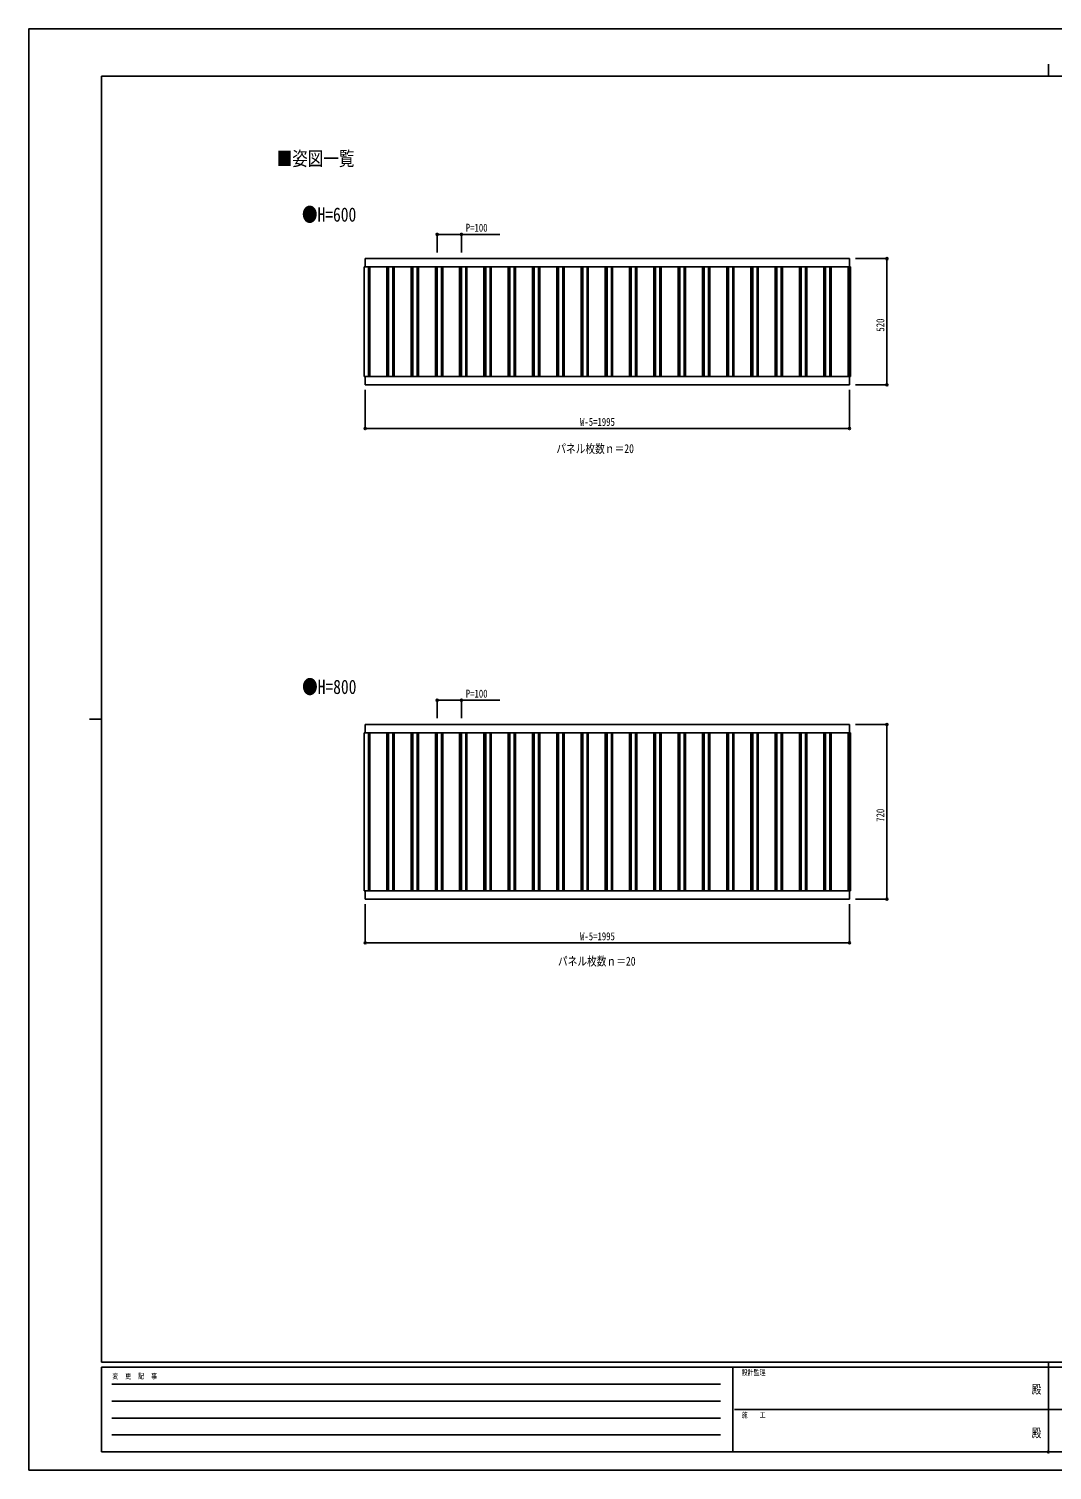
# Model space of a CAD drawing. Units: millimetres, scale not verified. Extents: x -4205 to 4205, y -2970 to 2970.
# Drawn here: x -4205 to 11, y -2970 to 2970 of the extents above; entities that cross this region are included whole.
import ezdxf
from ezdxf.enums import TextEntityAlignment as Align

# ---------------------------------------------------------------- set-up
doc = ezdxf.new("R2010")
doc.units = ezdxf.units.MM
doc.header["$LTSCALE"] = 16
doc.header["$PDMODE"] = 32
doc.header["$PDSIZE"] = 8
for name, color, linetype in [('0-1_USER1', 3, 'Continuous'), ('0-2_YKK_A1', 4, 'Continuous'), ('0-3_YKK_D', 6, 'Continuous'), ('0-4_YKK_ZWAK', 7, 'Continuous')]:
    doc.layers.add(name, color=color, linetype=linetype)
doc.styles.add('ＭＳ ゴシック', font='')
doc.styles.get('ＭＳ ゴシック').set_extended_font_data('MS Gothic')

msp = doc.modelspace()

# ---------------------------------------------------------------- linework, layer by layer
at = {"layer": '0-2_YKK_A1'}
for p, q in [((-2818.99, 2022.87), (-823.99, 2022.87)), ((-2818.99, 1988.87), (-2818.99, 2022.87)), ((-823.99, 1988.87), (-823.99, 2022.87)), ((-819.94, 1988.87), (-2822.94, 1988.87)), ((-2822.94, 1988.87), (-2822.94, 1536.87)), ((-2805.14, 1988.87), (-2805.14, 1536.87)), ((-2800.14, 1988.87), (-2800.14, 1536.87)), ((-2730.14, 1988.87), (-2730.14, 1536.87)), ((-2725.84, 1988.87), (-2725.84, 1536.87)), ((-2722.94, 1988.87), (-2722.94, 1536.87)), ((-2705.14, 1988.87), (-2705.14, 1536.87)), ((-2700.14, 1988.87), (-2700.14, 1536.87)), ((-2630.14, 1988.87), (-2630.14, 1536.87)), ((-2625.84, 1988.87), (-2625.84, 1536.87)), ((-2622.94, 1988.87), (-2622.94, 1536.87)), ((-2605.14, 1988.87), (-2605.14, 1536.87)), ((-2600.14, 1988.87), (-2600.14, 1536.87)), ((-2530.14, 1988.87), (-2530.14, 1536.87)), ((-2525.84, 1988.87), (-2525.84, 1536.87)), ((-2522.94, 1988.87), (-2522.94, 1536.87)), ((-2505.14, 1988.87), (-2505.14, 1536.87)), ((-2500.14, 1988.87), (-2500.14, 1536.87)), ((-2430.14, 1988.87), (-2430.14, 1536.87)), ((-2425.84, 1988.87), (-2425.84, 1536.87)), ((-2422.94, 1988.87), (-2422.94, 1536.87)), ((-2405.14, 1988.87), (-2405.14, 1536.87)), ((-2400.14, 1988.87), (-2400.14, 1536.87)), ((-2330.14, 1988.87), (-2330.14, 1536.87)), ((-2325.84, 1988.87), (-2325.84, 1536.87)), ((-2322.94, 1988.87), (-2322.94, 1536.87)), ((-2305.14, 1988.87), (-2305.14, 1536.87)), ((-2300.14, 1988.87), (-2300.14, 1536.87)), ((-2230.14, 1988.87), (-2230.14, 1536.87)), ((-2225.84, 1988.87), (-2225.84, 1536.87)), ((-2222.94, 1988.87), (-2222.94, 1536.87)), ((-2205.14, 1988.87), (-2205.14, 1536.87)), ((-2200.14, 1988.87), (-2200.14, 1536.87)), ((-2130.14, 1988.87), (-2130.14, 1536.87)), ((-2125.84, 1988.87), (-2125.84, 1536.87)), ((-2122.94, 1988.87), (-2122.94, 1536.87)), ((-2105.14, 1988.87), (-2105.14, 1536.87)), ((-2100.14, 1988.87), (-2100.14, 1536.87)), ((-2030.14, 1988.87), (-2030.14, 1536.87)), ((-2025.84, 1988.87), (-2025.84, 1536.87)), ((-2022.94, 1988.87), (-2022.94, 1536.87)), ((-2005.14, 1988.87), (-2005.14, 1536.87)), ((-2000.14, 1988.87), (-2000.14, 1536.87)), ((-1930.14, 1988.87), (-1930.14, 1536.87)), ((-1925.84, 1988.87), (-1925.84, 1536.87)), ((-1922.94, 1988.87), (-1922.94, 1536.87)), ((-1905.14, 1988.87), (-1905.14, 1536.87)), ((-1900.14, 1988.87), (-1900.14, 1536.87)), ((-1830.14, 1988.87), (-1830.14, 1536.87)), ((-1825.84, 1988.87), (-1825.84, 1536.87)), ((-1822.94, 1988.87), (-1822.94, 1536.87)), ((-1805.14, 1988.87), (-1805.14, 1536.87)), ((-1800.14, 1988.87), (-1800.14, 1536.87)), ((-1730.14, 1988.87), (-1730.14, 1536.87)), ((-1725.84, 1988.87), (-1725.84, 1536.87)), ((-1722.94, 1988.87), (-1722.94, 1536.87)), ((-1705.14, 1988.87), (-1705.14, 1536.87)), ((-1700.14, 1988.87), (-1700.14, 1536.87)), ((-1630.14, 1988.87), (-1630.14, 1536.87)), ((-1625.84, 1988.87), (-1625.84, 1536.87)), ((-1622.94, 1988.87), (-1622.94, 1536.87)), ((-1605.14, 1988.87), (-1605.14, 1536.87)), ((-1600.14, 1988.87), (-1600.14, 1536.87)), ((-1530.14, 1988.87), (-1530.14, 1536.87)), ((-1525.84, 1988.87), (-1525.84, 1536.87)), ((-1522.94, 1988.87), (-1522.94, 1536.87)), ((-1505.14, 1988.87), (-1505.14, 1536.87)), ((-1500.14, 1988.87), (-1500.14, 1536.87)), ((-1430.14, 1988.87), (-1430.14, 1536.87)), ((-1425.84, 1988.87), (-1425.84, 1536.87)), ((-1422.94, 1988.87), (-1422.94, 1536.87)), ((-1405.14, 1988.87), (-1405.14, 1536.87)), ((-1400.14, 1988.87), (-1400.14, 1536.87)), ((-1330.14, 1988.87), (-1330.14, 1536.87)), ((-1325.84, 1988.87), (-1325.84, 1536.87)), ((-1322.94, 1988.87), (-1322.94, 1536.87)), ((-1305.14, 1988.87), (-1305.14, 1536.87)), ((-1300.14, 1988.87), (-1300.14, 1536.87)), ((-1230.14, 1988.87), (-1230.14, 1536.87)), ((-1225.84, 1988.87), (-1225.84, 1536.87)), ((-1222.94, 1988.87), (-1222.94, 1536.87)), ((-1205.14, 1988.87), (-1205.14, 1536.87)), ((-1200.14, 1988.87), (-1200.14, 1536.87)), ((-1130.14, 1988.87), (-1130.14, 1536.87)), ((-1125.84, 1988.87), (-1125.84, 1536.87)), ((-1122.94, 1988.87), (-1122.94, 1536.87)), ((-1105.14, 1988.87), (-1105.14, 1536.87)), ((-1100.14, 1988.87), (-1100.14, 1536.87)), ((-1030.14, 1988.87), (-1030.14, 1536.87)), ((-1025.84, 1988.87), (-1025.84, 1536.87)), ((-1022.94, 1988.87), (-1022.94, 1536.87)), ((-1005.14, 1988.87), (-1005.14, 1536.87)), ((-1000.14, 1988.87), (-1000.14, 1536.87)), ((-930.14, 1988.87), (-930.14, 1536.87)), ((-925.84, 1988.87), (-925.84, 1536.87)), ((-922.94, 1988.87), (-922.94, 1536.87)), ((-905.14, 1988.87), (-905.14, 1536.87)), ((-900.14, 1988.87), (-900.14, 1536.87)), ((-830.14, 1988.87), (-830.14, 1536.87)), ((-825.84, 1988.87), (-825.84, 1536.87)), ((-822.76, 1988.87), (-822.76, 1536.87)), ((-819.94, 1988.87), (-819.94, 1536.87)), ((-819.94, 1536.87), (-2822.94, 1536.87)), ((-2818.99, 1502.87), (-2818.99, 1536.87)), ((-823.99, 1502.87), (-2818.99, 1502.87)), ((-823.99, 1502.87), (-823.99, 1536.87)), ((-819.94, 68.87), (-2822.94, 68.87)), ((-2822.94, 68.87), (-2822.94, -583.13)), ((-2818.99, 102.87), (-823.99, 102.87)), ((-2818.99, 68.87), (-2818.99, 102.87)), ((-2805.14, 68.87), (-2805.14, -583.13)), ((-2800.14, 68.87), (-2800.14, -583.13)), ((-2730.14, 68.87), (-2730.14, -583.13)), ((-2725.84, 68.87), (-2725.84, -583.13)), ((-2722.94, 68.87), (-2722.94, -583.13)), ((-2705.14, 68.87), (-2705.14, -583.13)), ((-2700.14, 68.87), (-2700.14, -583.13)), ((-2630.14, 68.87), (-2630.14, -583.13)), ((-2625.84, 68.87), (-2625.84, -583.13)), ((-2622.94, 68.87), (-2622.94, -583.13)), ((-2605.14, 68.87), (-2605.14, -583.13)), ((-2600.14, 68.87), (-2600.14, -583.13)), ((-2530.14, 68.87), (-2530.14, -583.13)), ((-2525.84, 68.87), (-2525.84, -583.13)), ((-2522.94, 68.87), (-2522.94, -583.13)), ((-2505.14, 68.87), (-2505.14, -583.13)), ((-2500.14, 68.87), (-2500.14, -583.13)), ((-2430.14, 68.87), (-2430.14, -583.13)), ((-2425.84, 68.87), (-2425.84, -583.13)), ((-2422.94, 68.87), (-2422.94, -583.13)), ((-2405.14, 68.87), (-2405.14, -583.13)), ((-2400.14, 68.87), (-2400.14, -583.13)), ((-2330.14, 68.87), (-2330.14, -583.13)), ((-2325.84, 68.87), (-2325.84, -583.13)), ((-2322.94, 68.87), (-2322.94, -583.13)), ((-2305.14, 68.87), (-2305.14, -583.13)), ((-2300.14, 68.87), (-2300.14, -583.13)), ((-2230.14, 68.87), (-2230.14, -583.13)), ((-2225.84, 68.87), (-2225.84, -583.13)), ((-2222.94, 68.87), (-2222.94, -583.13)), ((-2205.14, 68.87), (-2205.14, -583.13)), ((-2200.14, 68.87), (-2200.14, -583.13)), ((-2130.14, 68.87), (-2130.14, -583.13)), ((-2125.84, 68.87), (-2125.84, -583.13)), ((-2122.94, 68.87), (-2122.94, -583.13)), ((-2105.14, 68.87), (-2105.14, -583.13)), ((-2100.14, 68.87), (-2100.14, -583.13)), ((-2030.14, 68.87), (-2030.14, -583.13)), ((-2025.84, 68.87), (-2025.84, -583.13)), ((-2022.94, 68.87), (-2022.94, -583.13)), ((-2005.14, 68.87), (-2005.14, -583.13)), ((-2000.14, 68.87), (-2000.14, -583.13)), ((-1930.14, 68.87), (-1930.14, -583.13)), ((-1925.84, 68.87), (-1925.84, -583.13)), ((-1922.94, 68.87), (-1922.94, -583.13)), ((-1905.14, 68.87), (-1905.14, -583.13)), ((-1900.14, 68.87), (-1900.14, -583.13)), ((-1830.14, 68.87), (-1830.14, -583.13)), ((-1825.84, 68.87), (-1825.84, -583.13)), ((-1822.94, 68.87), (-1822.94, -583.13)), ((-1805.14, 68.87), (-1805.14, -583.13)), ((-1800.14, 68.87), (-1800.14, -583.13)), ((-1730.14, 68.87), (-1730.14, -583.13)), ((-1725.84, 68.87), (-1725.84, -583.13)), ((-1722.94, 68.87), (-1722.94, -583.13)), ((-1705.14, 68.87), (-1705.14, -583.13)), ((-1700.14, 68.87), (-1700.14, -583.13)), ((-1630.14, 68.87), (-1630.14, -583.13)), ((-1625.84, 68.87), (-1625.84, -583.13)), ((-1622.94, 68.87), (-1622.94, -583.13)), ((-1605.14, 68.87), (-1605.14, -583.13)), ((-1600.14, 68.87), (-1600.14, -583.13)), ((-1530.14, 68.87), (-1530.14, -583.13)), ((-1525.84, 68.87), (-1525.84, -583.13)), ((-1522.94, 68.87), (-1522.94, -583.13)), ((-1505.14, 68.87), (-1505.14, -583.13)), ((-1500.14, 68.87), (-1500.14, -583.13)), ((-1430.14, 68.87), (-1430.14, -583.13)), ((-1425.84, 68.87), (-1425.84, -583.13)), ((-1422.94, 68.87), (-1422.94, -583.13)), ((-1405.14, 68.87), (-1405.14, -583.13)), ((-1400.14, 68.87), (-1400.14, -583.13)), ((-1330.14, 68.87), (-1330.14, -583.13)), ((-1325.84, 68.87), (-1325.84, -583.13)), ((-1322.94, 68.87), (-1322.94, -583.13)), ((-1305.14, 68.87), (-1305.14, -583.13)), ((-1300.14, 68.87), (-1300.14, -583.13)), ((-1230.14, 68.87), (-1230.14, -583.13)), ((-1225.84, 68.87), (-1225.84, -583.13)), ((-1222.94, 68.87), (-1222.94, -583.13)), ((-1205.14, 68.87), (-1205.14, -583.13)), ((-1200.14, 68.87), (-1200.14, -583.13)), ((-1130.14, 68.87), (-1130.14, -583.13)), ((-1125.84, 68.87), (-1125.84, -583.13)), ((-1122.94, 68.87), (-1122.94, -583.13)), ((-1105.14, 68.87), (-1105.14, -583.13)), ((-1100.14, 68.87), (-1100.14, -583.13)), ((-1030.14, 68.87), (-1030.14, -583.13)), ((-1025.84, 68.87), (-1025.84, -583.13)), ((-1022.94, 68.87), (-1022.94, -583.13)), ((-1005.14, 68.87), (-1005.14, -583.13)), ((-1000.14, 68.87), (-1000.14, -583.13)), ((-930.14, 68.87), (-930.14, -583.13)), ((-925.84, 68.87), (-925.84, -583.13)), ((-922.94, 68.87), (-922.94, -583.13)), ((-905.14, 68.87), (-905.14, -583.13)), ((-900.14, 68.87), (-900.14, -583.13)), ((-830.14, 68.87), (-830.14, -583.13)), ((-825.84, 68.87), (-825.84, -583.13)), ((-823.99, 68.87), (-823.99, 102.87)), ((-822.76, 68.87), (-822.76, -583.13)), ((-819.94, 68.87), (-819.94, -583.13)), ((-819.94, -583.13), (-2822.94, -583.13)), ((-2818.99, -617.13), (-2818.99, -583.13)), ((-823.99, -617.13), (-823.99, -583.13)), ((-823.99, -617.13), (-2818.99, -617.13))]:
    msp.add_line(p, q, dxfattribs=at)
at = {"layer": '0-3_YKK_D'}
for p, q in [((-2522.94, 2048.87), (-2522.94, 2123.87)), ((-2422.94, 2048.87), (-2422.94, 2123.87)), ((-799.79, 2022.87), (-668.79, 2022.87)), ((-669.79, 2022.87), (-669.79, 1502.87)), ((-799.79, 1502.87), (-668.79, 1502.87)), ((-2818.99, 1482.87), (-2818.99, 1321.87)), ((-823.99, 1482.87), (-823.99, 1321.87)), ((-2818.99, 1322.87), (-823.99, 1322.87)), ((-2522.94, 128.87), (-2522.94, 203.87)), ((-2422.94, 128.87), (-2422.94, 203.87)), ((-799.79, 102.87), (-668.79, 102.87)), ((-669.79, 102.87), (-669.79, -617.13)), ((-2818.99, -637.13), (-2818.99, -798.13)), ((-823.99, -637.13), (-823.99, -798.13)), ((-799.79, -617.13), (-668.79, -617.13)), ((-2818.99, -797.13), (-823.99, -797.13))]:
    msp.add_line(p, q, dxfattribs=at)
for points in [[(-2522.94, 2122.87), (-2422.94, 2122.87), (-2264.74, 2122.87)], [(-2522.94, 202.87), (-2422.94, 202.87), (-2264.74, 202.87)]]:
    msp.add_lwpolyline(points, dxfattribs=at)
for centre in [(-2522.94, 2122.87), (-2422.94, 2122.87), (-669.79, 2022.87), (-669.79, 1502.87), (-2818.99, 1322.87), (-823.99, 1322.87), (-2522.94, 202.87), (-2422.94, 202.87), (-669.79, 102.87), (-669.79, -617.13), (-2818.99, -797.13), (-823.99, -797.13)]:
    msp.add_circle(centre, 4.25, dxfattribs=at)
at = {"layer": '0-4_YKK_ZWAK'}
for p, q in [((-4.98, 2825), (-4.98, 2775)), ((3895.02, 2775), (-3904.98, 2775)), ((-3904.98, -2525), (-3904.98, 2775)), ((-3954.98, 125), (-3904.98, 125)), ((3895.02, -2525), (-3904.98, -2525)), ((-1304.98, -2545), (-3904.98, -2545)), ((-3904.98, -2895), (-3904.98, -2545)), ((-1304.98, -2545), (-1304.98, -2895)), ((-4.98, -2545), (-1304.98, -2545)), ((-4.98, -2525), (-4.98, -2895)), ((1295.02, -2545), (-4.98, -2545)), ((-3862.48, -2615), (-1354.98, -2615)), ((-3862.48, -2685), (-1354.98, -2685)), ((-1297.48, -2720), (-4.98, -2720)), ((-4.98, -2720), (1295.02, -2720)), ((-3862.48, -2755), (-1354.98, -2755)), ((-3862.48, -2825), (-1354.98, -2825)), ((-3904.98, -2895), (-1304.98, -2895)), ((-1304.98, -2895), (-4.98, -2895)), ((-4.98, -2895), (1295.02, -2895))]:
    msp.add_line(p, q, dxfattribs=at)
msp.add_lwpolyline([(-4205, -2970), (4205, -2970), (4205, 2970), (-4205, 2970)], close=True, dxfattribs=at)
msp.add_point((-4.98, -2895), dxfattribs=at)

# ---------------------------------------------------------------- texts
at = {"layer": '0-1_USER1', "style": 'ＭＳ ゴシック', "width": 0.8}
for s, height, p in [('■姿図一覧', 58.65, (-3183.98, 2388.5)), ('●H=600', 58.65, (-3079.71, 2157.7)), ('パネル枚数ｎ＝20', 36.66, (-2032.14, 1210.76)), ('●H=800', 58.65, (-3079.03, 211.33)), ('パネル枚数ｎ＝20', 36.66, (-2025.39, -901.69))]:
    msp.add_text(s, height=height, dxfattribs=at).set_placement(p, align=Align.BOTTOM_LEFT)
at = {"layer": '0-3_YKK_D', "style": 'ＭＳ ゴシック', "width": 0.8}
for s, p in [('P=100', (-2404.94, 2123.87)), ('W-5=1995', (-1934.29, 1323.87)), ('P=100', (-2404.94, 203.87)), ('W-5=1995', (-1934.29, -796.13))]:
    msp.add_text(s, height=32.99, dxfattribs=at).set_placement(p, align=Align.BOTTOM_LEFT)
for s, p in [('520', (-670.79, 1722.07)), ('720', (-670.79, -297.93))]:
    msp.add_text(s, height=32.99, rotation=90, dxfattribs=at).set_placement(p, align=Align.BOTTOM_LEFT)
at = {"layer": '0-4_YKK_ZWAK', "style": 'ＭＳ ゴシック', "width": 0.8}
for s, height, p in [('設計監理', 21.99, (-1268.31, -2585)), ('変  更  記  事', 21.99, (-3861.31, -2600)), ('殿', 36.66, (-73.67, -2665.83)), ('施\u3000\u3000工', 21.99, (-1268.31, -2760)), ('殿', 36.66, (-73.67, -2845.83))]:
    msp.add_text(s, height=height, dxfattribs=at).set_placement(p, align=Align.BOTTOM_LEFT)

doc.saveas('drawing.dxf')
